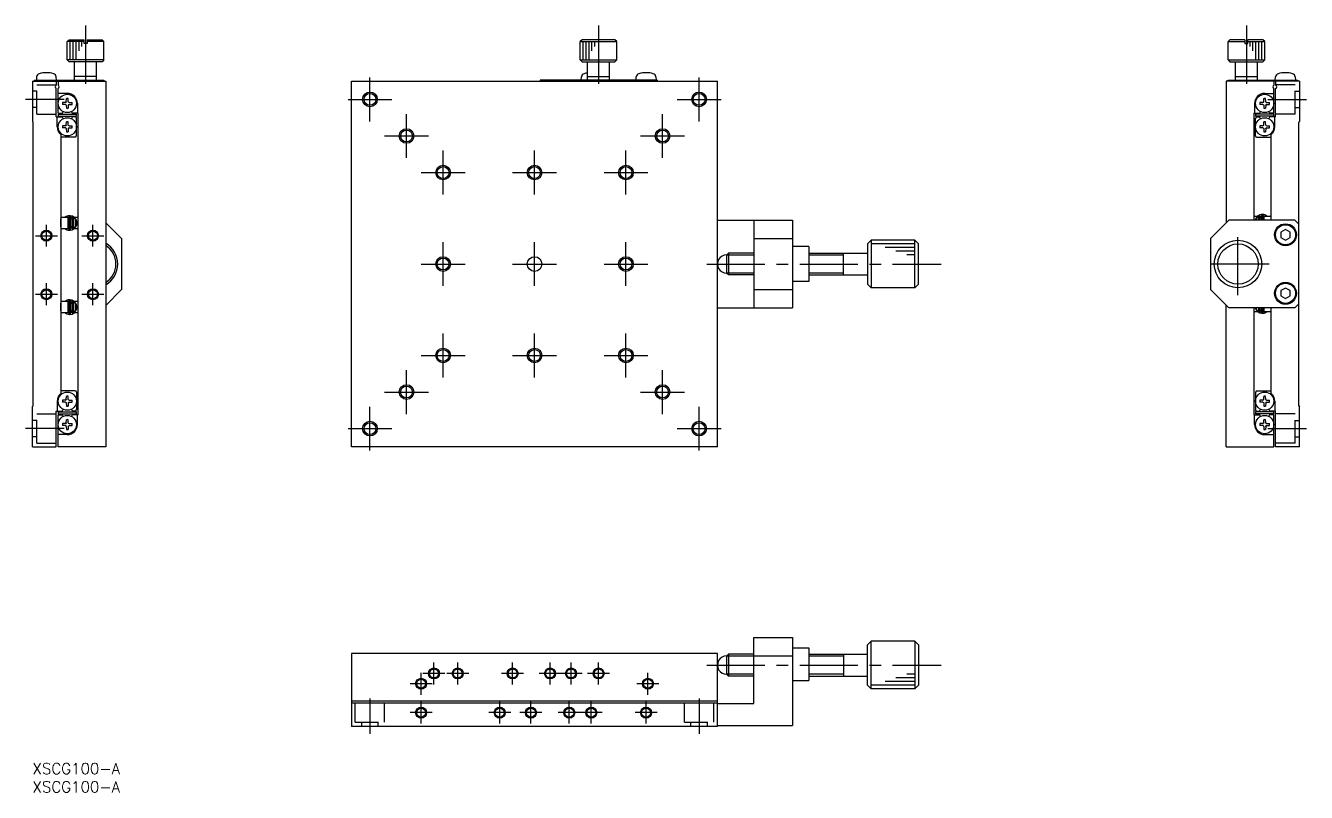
# Model space of a CAD drawing. Extents: x -2 to 348, y -8 to 406.
# Drawn here: x -1.9 to 348.3, y -8 to 201.6 of the extents above; entities that cross this region are included whole.
import ezdxf

# ---------------------------------------------------------------- set-up
doc = ezdxf.new("R2010")
doc.units = 0
doc.header["$LTSCALE"] = 0.5
doc.linetypes.add('CENTER', pattern=[50.8, 31.75, -6.35, 6.35, -6.35])
doc.linetypes.add('DASHED', pattern=[19.05, 12.7, -6.35])
for name, color, linetype in [('MSM_CENTER', 1, 'CENTER'), ('MSM_CONTINUOUS', 7, 'CONTINUOUS'), ('MSM_DASHED', 4, 'DASHED'), ('MSM_NARROW', 5, 'CONTINUOUS'), ('MSM_PART_NUMBER', 7, 'CONTINUOUS')]:
    doc.layers.add(name, color=color, linetype=linetype)
doc.styles.get("Standard").update_dxf_attribs({"font": 'txt.shx', "height": 3, "bigfont": 'bigfont.shx'})

# ---------------------------------------------------------------- blocks, each defined once
blk = doc.blocks.new('*U2')
at = {"layer": 'MSM_PART_NUMBER'}
blk.add_text('XSCG100-A', height=3, dxfattribs=at).set_placement((0, -3))
blk = doc.blocks.new('*U3')
at = {"layer": 'MSM_PART_NUMBER'}
blk.add_text('XSCG100-A', height=3, dxfattribs=at).set_placement((0, -8))

msp = doc.modelspace()

# ---------------------------------------------------------------- linework, layer by layer
at = {"layer": 'MSM_CENTER'}
for p, q in [((14.5, 201.6), (14.5, 184.34)), ((154.75, 201.6), (154.75, 184.34)), ((331.89, 201.6), (331.89, 184.18)), ((92.25, 175.43), (92.25, 187.43)), ((182.25, 175.43), (182.25, 187.43)), ((8.61, 181.44), (-1.9, 181.44)), ((86.25, 181.43), (98.25, 181.43)), ((176.25, 181.43), (188.25, 181.43)), ((337.78, 181.44), (348.29, 181.44)), ((102.25, 165.43), (102.25, 177.43)), ((172.25, 165.43), (172.25, 177.43)), ((96.25, 171.43), (108.25, 171.43)), ((166.25, 171.43), (178.25, 171.43)), ((112.25, 155.43), (112.25, 167.43)), ((137.25, 155.43), (137.25, 167.43)), ((162.25, 155.43), (162.25, 167.43)), ((106.25, 161.43), (118.25, 161.43)), ((131.25, 161.43), (143.25, 161.43)), ((156.25, 161.43), (168.25, 161.43)), ((3.8, 141.18), (3.8, 147.18)), ((16.5, 141.18), (16.5, 147.18)), ((0.8, 144.18), (6.8, 144.18)), ((13.5, 144.18), (19.5, 144.18)), ((329.59, 127.93), (329.59, 144.93)), ((112.25, 130.43), (112.25, 142.43)), ((137.25, 130.43), (137.25, 142.43)), ((162.25, 130.43), (162.25, 142.43)), ((106.25, 136.43), (118.25, 136.43)), ((131.25, 136.43), (143.25, 136.43)), ((156.25, 136.43), (168.25, 136.43)), ((184.36, 136.43), (248.47, 136.43)), ((338.09, 136.43), (321.09, 136.43)), ((3.8, 125.18), (3.8, 131.18)), ((16.5, 125.18), (16.5, 131.18)), ((0.8, 128.18), (6.8, 128.18)), ((13.5, 128.18), (19.5, 128.18)), ((112.25, 105.43), (112.25, 117.43)), ((137.25, 105.43), (137.25, 117.43)), ((162.25, 105.43), (162.25, 117.43)), ((106.25, 111.43), (118.25, 111.43)), ((131.25, 111.43), (143.25, 111.43)), ((156.25, 111.43), (168.25, 111.43)), ((102.25, 95.43), (102.25, 107.43)), ((172.25, 95.43), (172.25, 107.43)), ((96.25, 101.43), (108.25, 101.43)), ((166.25, 101.43), (178.25, 101.43)), ((92.25, 85.43), (92.25, 97.43)), ((182.25, 85.43), (182.25, 97.43)), ((8.61, 91.43), (-1.9, 91.43)), ((86.25, 91.43), (98.25, 91.43)), ((176.25, 91.43), (188.25, 91.43)), ((337.78, 91.43), (348.29, 91.43)), ((106.25, 18.7), (106.25, 24.7)), ((109.75, 21.5), (109.75, 27.5)), ((116.25, 21.5), (116.25, 27.5)), ((131.25, 21.5), (131.25, 27.5)), ((141.5, 21.5), (141.5, 27.5)), ((147.25, 21.5), (147.25, 27.5)), ((154.75, 21.5), (154.75, 27.5)), ((168.25, 18.7), (168.25, 24.7)), ((184.36, 26.8), (248.47, 26.8)), ((109.25, 21.7), (103.25, 21.7)), ((112.75, 24.5), (106.75, 24.5)), ((119.25, 24.5), (113.25, 24.5)), ((134.25, 24.5), (128.25, 24.5)), ((144.5, 24.5), (138.5, 24.5)), ((150.25, 24.5), (144.25, 24.5)), ((157.75, 24.5), (151.75, 24.5)), ((171.25, 21.7), (165.25, 21.7)), ((92.25, 17.7), (92.25, 8)), ((182.25, 17.7), (182.25, 8)), ((106.25, 10.8), (106.25, 16.8)), ((127.75, 10.8), (127.75, 16.8)), ((136.25, 10.8), (136.25, 16.8)), ((146.75, 10.8), (146.75, 16.8)), ((152.75, 10.8), (152.75, 16.8)), ((167.75, 10.8), (167.75, 16.8)), ((109.25, 13.8), (103.25, 13.8)), ((130.75, 13.8), (124.75, 13.8)), ((139.25, 13.8), (133.25, 13.8)), ((149.75, 13.8), (143.75, 13.8)), ((155.75, 13.8), (149.75, 13.8)), ((170.75, 13.8), (164.75, 13.8))]:
    msp.add_line(p, q, dxfattribs=at)
at = {"layer": 'MSM_CONTINUOUS'}
for p, q in [((9.5, 197.23), (10, 197.73)), ((14.1, 197.23), (9.5, 197.23)), ((9.5, 192.23), (9.5, 197.23)), ((10, 197.73), (14.1, 197.73)), ((14.1, 196.73), (14.1, 197.73)), ((14.9, 196.73), (14.1, 196.73)), ((14.9, 197.73), (14.9, 196.73)), ((14.9, 197.73), (19, 197.73)), ((19.5, 197.23), (14.9, 197.23)), ((19, 197.73), (19.5, 197.23)), ((19.5, 192.23), (19.5, 197.23)), ((150.25, 197.73), (149.75, 197.23)), ((149.75, 197.23), (159.75, 197.23)), ((149.75, 192.23), (149.75, 197.23)), ((159.25, 197.73), (150.25, 197.73)), ((159.75, 197.23), (159.25, 197.73)), ((159.75, 192.23), (159.75, 197.23)), ((327.39, 197.73), (326.89, 197.23)), ((326.89, 197.23), (331.49, 197.23)), ((326.89, 192.23), (326.89, 197.23)), ((331.49, 197.73), (327.39, 197.73)), ((331.49, 197.73), (331.49, 196.73)), ((331.49, 196.73), (332.29, 196.73)), ((332.29, 196.73), (332.29, 197.73)), ((336.39, 197.73), (332.29, 197.73)), ((332.29, 197.23), (336.89, 197.23)), ((336.89, 197.23), (336.39, 197.73)), ((336.89, 192.23), (336.89, 197.23)), ((19.5, 192.23), (9.5, 192.23)), ((10, 191.73), (9.5, 192.23)), ((19, 191.73), (10, 191.73)), ((11.5, 186.73), (11.5, 191.73)), ((17.5, 186.73), (17.5, 191.73)), ((19.5, 192.23), (19, 191.73)), ((149.75, 192.23), (159.75, 192.23)), ((149.75, 192.23), (150.25, 191.73)), ((150.25, 191.73), (159.25, 191.73)), ((151.75, 186.73), (151.75, 191.73)), ((157.75, 186.73), (157.75, 191.73)), ((159.25, 191.73), (159.75, 192.23)), ((326.89, 192.23), (336.89, 192.23)), ((326.89, 192.23), (327.39, 191.73)), ((327.39, 191.73), (336.39, 191.73)), ((328.89, 186.73), (328.89, 191.73)), ((334.89, 186.73), (334.89, 191.73)), ((336.39, 191.73), (336.89, 192.23)), ((0, 186.43), (20, 186.43)), ((0, 186.43), (0, 175.43)), ((0.5, 186.43), (0.5, 186.73)), ((0.5, 186.73), (19.5, 186.73)), ((1.12, 187.58), (1.05, 186.73)), ((6.55, 186.73), (6.48, 187.58)), ((6.5, 186.43), (6.5, 185.28)), ((7, 186.43), (7, 185.28)), ((17.5, 187.73), (11.5, 187.73)), ((19.5, 186.73), (19.5, 186.43)), ((20, 186.43), (20, 86.43)), ((87.25, 86.43), (87.25, 186.43)), ((87.25, 186.43), (187.25, 186.43)), ((170.75, 186.73), (138.75, 186.73)), ((138.75, 186.73), (138.75, 186.43)), ((150, 186.73), (150.07, 187.58)), ((151.75, 187.73), (157.75, 187.73)), ((165, 186.73), (165.07, 187.58)), ((170.42, 187.58), (170.5, 186.73)), ((170.75, 186.73), (170.75, 186.43)), ((187.25, 86.43), (187.25, 186.43)), ((346.39, 186.43), (326.39, 186.43)), ((326.39, 186.43), (326.39, 147.73)), ((326.89, 186.43), (326.89, 186.73)), ((326.89, 186.73), (345.89, 186.73)), ((328.89, 187.73), (334.89, 187.73)), ((339.39, 186.43), (339.39, 185.28)), ((339.8, 186.73), (339.87, 187.58)), ((339.89, 186.43), (339.89, 185.28)), ((345.22, 187.58), (345.3, 186.73)), ((345.89, 186.73), (345.89, 186.43)), ((346.39, 186.43), (346.39, 175.43)), ((6.5, 176.63), (6.5, 184.37)), ((7, 177.63), (7, 184.37)), ((9.5, 183.08), (7, 183.08)), ((336.89, 183.08), (339.39, 183.08)), ((339.39, 177.63), (339.39, 184.37)), ((339.89, 176.63), (339.89, 184.37)), ((9, 180.61), (8.18, 180.59)), ((9, 180.06), (8.18, 180.07)), ((9, 180.61), (9.17, 180.68)), ((9, 180.06), (9.17, 179.98)), ((9.23, 180.81), (9.17, 180.68)), ((9.23, 179.85), (9.17, 179.98)), ((9.23, 180.81), (9.24, 181.66)), ((9.23, 179.85), (9.24, 179.01)), ((9.77, 180.81), (9.76, 181.66)), ((9.77, 179.85), (9.76, 179.01)), ((9.77, 180.81), (9.83, 180.68)), ((9.77, 179.85), (9.83, 179.98)), ((10, 180.61), (9.83, 180.68)), ((10, 180.06), (9.83, 179.98)), ((10, 180.61), (10.82, 180.59)), ((10, 180.06), (10.82, 180.07)), ((12.25, 180.33), (12.25, 177.63)), ((334.14, 180.33), (334.14, 177.63)), ((336.39, 180.61), (335.57, 180.59)), ((336.39, 180.06), (335.57, 180.07)), ((336.39, 180.61), (336.56, 180.68)), ((336.39, 180.06), (336.56, 179.98)), ((336.62, 180.81), (336.56, 180.68)), ((336.62, 179.85), (336.56, 179.98)), ((336.62, 180.81), (336.63, 181.66)), ((336.62, 179.85), (336.63, 179.01)), ((337.17, 180.81), (337.15, 181.66)), ((337.17, 179.85), (337.15, 179.01)), ((337.17, 180.81), (337.23, 180.68)), ((337.17, 179.85), (337.23, 179.98)), ((337.39, 180.61), (337.23, 180.68)), ((337.39, 180.06), (337.23, 179.98)), ((337.39, 180.61), (338.22, 180.59)), ((337.39, 180.06), (338.22, 180.07)), ((0.2, 175.23), (0, 175.43)), ((0.2, 97.64), (0.2, 175.23)), ((6.5, 176.63), (8.09, 176.63)), ((6.75, 173.93), (6.75, 176.63)), ((7, 177.63), (8.09, 177.63)), ((7, 177.43), (7, 176.83)), ((7, 177.43), (12, 177.43)), ((7, 176.83), (12, 176.83)), ((9.23, 174.41), (9.24, 175.26)), ((9.77, 174.41), (9.76, 175.26)), ((12.5, 177.63), (10.91, 177.63)), ((11.7, 176.63), (10.91, 176.63)), ((11.7, 176.63), (12, 176.33)), ((12, 176.83), (12, 177.43)), ((12, 171.43), (12, 176.33)), ((12.5, 95.24), (12.5, 177.63)), ((333.89, 177.63), (333.89, 148.43)), ((333.89, 177.63), (335.48, 177.63)), ((334.39, 177.43), (334.39, 176.83)), ((339.39, 177.43), (334.39, 177.43)), ((339.39, 176.83), (334.39, 176.83)), ((334.69, 176.63), (334.39, 176.33)), ((334.39, 171.43), (334.39, 176.33)), ((334.69, 176.63), (335.48, 176.63)), ((336.62, 174.41), (336.63, 175.26)), ((337.17, 174.41), (337.15, 175.26)), ((339.39, 177.63), (338.31, 177.63)), ((339.89, 176.63), (338.31, 176.63)), ((339.39, 176.83), (339.39, 177.43)), ((339.64, 173.93), (339.64, 176.63)), ((346.19, 175.23), (346.39, 175.43)), ((346.19, 97.63), (346.19, 175.23)), ((7.7, 171.85), (7.7, 101.02)), ((9, 174.21), (8.18, 174.19)), ((9, 173.66), (8.18, 173.67)), ((9, 174.21), (9.17, 174.28)), ((9, 173.66), (9.17, 173.58)), ((9.23, 174.41), (9.17, 174.28)), ((9.23, 173.45), (9.17, 173.58)), ((9.23, 173.45), (9.24, 172.61)), ((9.77, 173.45), (9.76, 172.61)), ((9.77, 174.41), (9.83, 174.28)), ((9.77, 173.45), (9.83, 173.58)), ((10, 174.21), (9.83, 174.28)), ((10, 173.66), (9.83, 173.58)), ((10, 174.21), (10.82, 174.19)), ((10, 173.66), (10.82, 173.67)), ((336.39, 174.21), (335.57, 174.19)), ((336.39, 173.66), (335.57, 173.67)), ((336.39, 174.21), (336.56, 174.28)), ((336.39, 173.66), (336.56, 173.58)), ((336.62, 174.41), (336.56, 174.28)), ((336.62, 173.45), (336.56, 173.58)), ((336.62, 173.45), (336.63, 172.61)), ((337.17, 173.45), (337.15, 172.61)), ((337.17, 174.41), (337.23, 174.28)), ((337.17, 173.45), (337.23, 173.58)), ((337.39, 173.66), (337.23, 173.58)), ((337.39, 174.21), (338.22, 174.19)), ((337.39, 173.66), (338.22, 173.67)), ((338.69, 148.43), (338.69, 171.85)), ((11.7, 171.13), (7.7, 171.13)), ((11.7, 171.13), (12, 171.43)), ((334.69, 171.13), (334.39, 171.43)), ((334.69, 171.13), (338.69, 171.13)), ((9.7, 149.18), (7.7, 149.18)), ((7.7, 146.61), (7.7, 148.76)), ((9.7, 146.18), (9.7, 149.18)), ((9.7, 149.13), (9.91, 149.18)), ((9.91, 148.68), (9.7, 148.68)), ((9.91, 149.42), (9.91, 145.87)), ((10.87, 149.5), (10.15, 149.64)), ((10.36, 149.49), (10.35, 149.48)), ((10.39, 149.5), (10.36, 149.49)), ((10.36, 145.87), (10.36, 149.42)), ((10.36, 148.86), (10.37, 148.87)), ((10.36, 148.84), (10.36, 148.86)), ((10.36, 148.83), (10.36, 148.84)), ((10.36, 148.82), (10.36, 148.83)), ((10.7, 148.68), (10.36, 148.68)), ((10.37, 148.9), (10.38, 148.91)), ((10.37, 148.88), (10.37, 148.9)), ((10.37, 148.87), (10.37, 148.88)), ((10.38, 148.92), (10.39, 148.93)), ((10.38, 148.91), (10.38, 148.92)), ((10.42, 149.51), (10.39, 149.5)), ((10.39, 148.95), (10.4, 148.96)), ((10.39, 148.93), (10.39, 148.95)), ((10.4, 148.96), (10.41, 148.97)), ((10.41, 148.98), (10.42, 148.99)), ((10.41, 148.97), (10.41, 148.98)), ((10.46, 149.52), (10.42, 149.51)), ((10.42, 148.99), (10.43, 149)), ((10.43, 149), (10.44, 149.01)), ((10.44, 149.01), (10.45, 149.02)), ((10.45, 149.02), (10.46, 149.03)), ((10.49, 149.53), (10.46, 149.52)), ((10.46, 149.03), (10.47, 149.04)), ((10.47, 149.04), (10.48, 149.05)), ((10.48, 149.05), (10.49, 149.05)), ((10.53, 149.53), (10.49, 149.53)), ((10.49, 149.05), (10.51, 149.06)), ((10.5, 149.06), (10.5, 148.68)), ((10.51, 149.06), (10.52, 149.07)), ((10.52, 149.07), (10.53, 149.07)), ((10.56, 149.54), (10.53, 149.53)), ((10.53, 149.07), (10.54, 149.08)), ((10.54, 149.08), (10.56, 149.08)), ((10.6, 149.54), (10.56, 149.54)), ((10.56, 149.08), (10.57, 149.08)), ((10.57, 149.08), (10.58, 149.09)), ((10.58, 149.09), (10.6, 149.09)), ((10.64, 149.54), (10.6, 149.54)), ((10.6, 149.09), (10.61, 149.09)), ((10.61, 149.09), (10.62, 149.09)), ((10.62, 149.09), (10.64, 149.09)), ((10.67, 149.54), (10.64, 149.54)), ((10.64, 149.09), (10.65, 149.09)), ((10.65, 149.09), (10.66, 149.09)), ((10.66, 149.09), (10.68, 149.09)), ((10.71, 149.54), (10.67, 149.54)), ((10.68, 149.09), (10.69, 149.09)), ((10.69, 149.09), (10.7, 149.08)), ((10.7, 149.18), (10.7, 146.18)), ((11.2, 149.18), (10.7, 149.18)), ((10.74, 149.53), (10.71, 149.54)), ((10.78, 149.53), (10.74, 149.53)), ((10.81, 149.52), (10.78, 149.53)), ((10.85, 149.51), (10.81, 149.52)), ((10.81, 149.2), (10.82, 149.21)), ((10.81, 149.18), (10.81, 149.2)), ((10.84, 149.24), (10.82, 149.18)), ((10.82, 149.21), (10.83, 149.23)), ((10.83, 149.24), (10.84, 149.26)), ((10.83, 149.23), (10.83, 149.24)), ((10.92, 149.48), (10.84, 149.24)), ((10.84, 149.26), (10.85, 149.28)), ((10.88, 149.5), (10.85, 149.51)), ((10.85, 149.29), (10.86, 149.31)), ((10.85, 149.28), (10.85, 149.29)), ((10.86, 149.31), (10.87, 149.32)), ((10.92, 149.48), (10.87, 149.5)), ((10.87, 149.34), (10.88, 149.35)), ((10.87, 149.32), (10.87, 149.34)), ((10.91, 149.49), (10.88, 149.5)), ((10.88, 149.37), (10.89, 149.38)), ((10.88, 149.35), (10.88, 149.37)), ((10.89, 149.39), (10.9, 149.41)), ((10.89, 149.38), (10.89, 149.39)), ((10.9, 149.43), (10.91, 149.44)), ((10.9, 149.42), (10.9, 149.43)), ((10.9, 149.41), (10.9, 149.42)), ((10.91, 149.48), (10.91, 149.49)), ((10.91, 149.48), (10.91, 149.48)), ((10.91, 149.48), (10.91, 149.48)), ((10.91, 149.47), (10.91, 149.48)), ((10.91, 149.48), (10.91, 149.48)), ((10.91, 149.46), (10.91, 149.47)), ((10.91, 149.47), (10.91, 149.47)), ((10.91, 149.45), (10.91, 149.46)), ((10.91, 149.44), (10.91, 149.45)), ((10.99, 149.45), (10.92, 149.48)), ((11.2, 146.18), (11.2, 149.18)), ((11.2, 149.13), (11.7, 148.6)), ((12.5, 149.18), (11.41, 149.18)), ((11.7, 146.77), (11.7, 148.6)), ((24.3, 143.43), (20, 147.73)), ((187.25, 148.43), (207.75, 148.43)), ((197.25, 148.43), (197.25, 124.43)), ((207.75, 148.43), (207.75, 124.43)), ((322.09, 143.43), (327.09, 148.43)), ((345.09, 148.43), (327.09, 148.43)), ((334.89, 149.43), (333.89, 149.43)), ((334.33, 148.51), (334.31, 148.44)), ((334.31, 148.44), (334.31, 148.43)), ((334.36, 148.59), (334.33, 148.51)), ((334.38, 148.65), (334.36, 148.59)), ((334.41, 148.74), (334.38, 148.65)), ((334.44, 148.81), (334.41, 148.74)), ((334.48, 148.88), (334.44, 148.81)), ((334.51, 148.95), (334.48, 148.88)), ((334.55, 149.01), (334.51, 148.95)), ((334.6, 149.08), (334.55, 149.01)), ((334.64, 149.15), (334.6, 149.08)), ((334.69, 149.21), (334.64, 149.15)), ((334.69, 148.85), (335.19, 149.38)), ((334.73, 149.26), (334.69, 149.21)), ((334.69, 148.85), (334.69, 148.43)), ((334.78, 149.32), (334.73, 149.26)), ((334.84, 149.38), (334.78, 149.32)), ((334.91, 149.44), (334.84, 149.38)), ((334.97, 149.5), (334.91, 149.44)), ((335.04, 149.56), (334.97, 149.5)), ((335.11, 149.61), (335.04, 149.56)), ((335.19, 149.66), (335.11, 149.61)), ((335.26, 149.71), (335.19, 149.66)), ((335.19, 149.43), (335.19, 148.43)), ((335.69, 149.43), (335.19, 149.43)), ((335.34, 149.75), (335.26, 149.71)), ((335.42, 149.79), (335.34, 149.75)), ((335.49, 149.82), (335.42, 149.79)), ((335.47, 149.81), (335.47, 149.81)), ((335.53, 149.83), (335.48, 149.81)), ((335.57, 149.85), (335.49, 149.82)), ((335.65, 149.88), (335.57, 149.85)), ((335.73, 149.9), (335.65, 149.88)), ((335.69, 148.43), (335.69, 149.43)), ((336.03, 148.93), (335.69, 148.93)), ((335.7, 149.41), (335.91, 149.38)), ((335.81, 149.92), (335.73, 149.9)), ((335.9, 149.94), (335.81, 149.92)), ((335.89, 148.93), (335.89, 149.39)), ((335.98, 149.95), (335.9, 149.94)), ((335.91, 149.38), (336.03, 149.21)), ((336.07, 149.96), (335.98, 149.95)), ((336.03, 149.75), (336.03, 148.43)), ((336.03, 149.21), (336.03, 149.15)), ((336.17, 149.97), (336.07, 149.96)), ((336.23, 149.97), (336.17, 149.97)), ((336.36, 149.97), (336.28, 149.97)), ((336.46, 149.96), (336.36, 149.97)), ((336.55, 149.95), (336.46, 149.96)), ((336.48, 148.43), (336.48, 149.75)), ((336.48, 149.51), (336.78, 149.43)), ((336.69, 148.93), (336.48, 148.93)), ((336.65, 149.93), (336.55, 149.95)), ((336.74, 149.91), (336.65, 149.93)), ((336.69, 149.43), (336.69, 148.43)), ((338.69, 149.43), (336.69, 149.43)), ((336.84, 149.89), (336.74, 149.91)), ((336.93, 149.86), (336.84, 149.89)), ((337.02, 149.82), (336.93, 149.86)), ((337.11, 149.78), (337.02, 149.82)), ((337.19, 149.74), (337.11, 149.78)), ((337.28, 149.69), (337.19, 149.74)), ((337.36, 149.64), (337.28, 149.69)), ((337.44, 149.58), (337.36, 149.64)), ((337.52, 149.53), (337.44, 149.58)), ((337.59, 149.46), (337.52, 149.53)), ((337.63, 149.43), (337.59, 149.46)), ((346.09, 147.43), (345.09, 148.43)), ((346.09, 147.43), (346.09, 125.43)), ((7.7, 146.18), (9.7, 146.18)), ((9.91, 146.11), (9.61, 146.18)), ((9.7, 146.68), (9.91, 146.68)), ((10.36, 146.68), (10.7, 146.68)), ((10.36, 146.46), (10.36, 146.47)), ((10.36, 146.45), (10.36, 146.46)), ((10.36, 146.44), (10.36, 146.45)), ((10.36, 146.42), (10.36, 146.44)), ((10.37, 146.41), (10.36, 146.42)), ((10.37, 146.4), (10.37, 146.41)), ((10.37, 146.38), (10.37, 146.4)), ((10.38, 146.37), (10.37, 146.38)), ((10.38, 146.36), (10.38, 146.37)), ((10.39, 146.34), (10.38, 146.36)), ((10.4, 146.33), (10.39, 146.34)), ((10.4, 146.32), (10.4, 146.33)), ((10.41, 146.31), (10.4, 146.32)), ((10.42, 146.3), (10.41, 146.31)), ((10.43, 146.29), (10.42, 146.3)), ((10.44, 146.28), (10.43, 146.29)), ((10.45, 146.27), (10.44, 146.28)), ((10.46, 146.26), (10.45, 146.27)), ((10.47, 146.25), (10.46, 146.26)), ((10.48, 146.24), (10.47, 146.25)), ((10.49, 146.24), (10.48, 146.24)), ((10.5, 146.23), (10.49, 146.24)), ((10.5, 146.68), (10.5, 146.23)), ((10.51, 146.22), (10.5, 146.23)), ((10.52, 146.22), (10.51, 146.22)), ((10.54, 146.21), (10.52, 146.22)), ((10.55, 146.21), (10.54, 146.21)), ((10.56, 146.2), (10.55, 146.21)), ((10.58, 146.2), (10.56, 146.2)), ((10.59, 146.2), (10.58, 146.2)), ((10.6, 146.2), (10.59, 146.2)), ((10.62, 146.19), (10.6, 146.2)), ((10.63, 146.19), (10.62, 146.19)), ((10.64, 146.19), (10.63, 146.19)), ((10.66, 146.2), (10.64, 146.19)), ((10.67, 146.2), (10.66, 146.2)), ((10.69, 146.2), (10.67, 146.2)), ((10.7, 146.2), (10.69, 146.2)), ((10.7, 146.18), (11.2, 146.18)), ((10.86, 145.78), (10.91, 145.8)), ((11.7, 146.77), (11.2, 146.24)), ((11.5, 146.18), (11.5, 146.18)), ((11.5, 146.18), (12.5, 146.18)), ((342.59, 145.87), (341.34, 145.15)), ((341.34, 145.15), (341.34, 143.71)), ((341.34, 143.71), (342.59, 142.99)), ((343.84, 145.15), (342.59, 145.87)), ((342.59, 142.99), (343.84, 143.71)), ((343.84, 143.71), (343.84, 145.15)), ((24.3, 143.43), (24.3, 129.43)), ((197.25, 143.43), (207.75, 143.43)), ((212.25, 141.18), (207.75, 141.18)), ((212.25, 141.18), (212.25, 131.68)), ((228.25, 141.93), (229.25, 142.93)), ((228.25, 141.93), (228.25, 130.93)), ((229.25, 142.93), (229.25, 129.93)), ((241.25, 142.93), (229.25, 142.93)), ((242.25, 141.93), (241.25, 142.93)), ((241.25, 129.93), (241.25, 142.93)), ((242.25, 130.93), (242.25, 141.93)), ((322.09, 143.43), (322.09, 129.43)), ((189.75, 138.89), (190.29, 139.43)), ((189.75, 138.89), (189.75, 133.97)), ((190.29, 139.43), (190.29, 133.43)), ((197.25, 139.43), (190.29, 139.43)), ((212.25, 139.43), (228.25, 139.43)), ((221.75, 133.43), (221.75, 139.43)), ((190.29, 133.43), (189.75, 133.97)), ((197.25, 133.43), (190.29, 133.43)), ((212.25, 133.43), (228.25, 133.43)), ((212.25, 131.68), (207.75, 131.68)), ((228.25, 130.93), (229.25, 129.93)), ((241.25, 129.93), (229.25, 129.93)), ((242.25, 130.93), (241.25, 129.93)), ((342.59, 129.87), (341.34, 129.15)), ((343.84, 129.15), (342.59, 129.87)), ((9.7, 126.18), (7.7, 126.18)), ((9.7, 123.18), (9.7, 126.18)), ((9.7, 126.13), (9.91, 126.18)), ((9.91, 126.42), (9.91, 122.87)), ((10.87, 126.5), (10.15, 126.64)), ((10.36, 126.49), (10.35, 126.48)), ((10.39, 126.5), (10.36, 126.49)), ((10.36, 122.87), (10.36, 126.42)), ((10.42, 126.51), (10.39, 126.5)), ((10.46, 126.52), (10.42, 126.51)), ((10.49, 126.53), (10.46, 126.52)), ((10.53, 126.53), (10.49, 126.53)), ((10.52, 126.07), (10.53, 126.07)), ((10.56, 126.54), (10.53, 126.53)), ((10.53, 126.07), (10.54, 126.08)), ((10.54, 126.08), (10.56, 126.08)), ((10.6, 126.54), (10.56, 126.54)), ((10.56, 126.08), (10.57, 126.08)), ((10.57, 126.08), (10.58, 126.09)), ((10.58, 126.09), (10.6, 126.09)), ((10.64, 126.54), (10.6, 126.54)), ((10.6, 126.09), (10.61, 126.09)), ((10.61, 126.09), (10.62, 126.09)), ((10.62, 126.09), (10.64, 126.09)), ((10.67, 126.54), (10.64, 126.54)), ((10.64, 126.09), (10.65, 126.09)), ((10.65, 126.09), (10.66, 126.09)), ((10.66, 126.09), (10.68, 126.09)), ((10.71, 126.54), (10.67, 126.54)), ((10.68, 126.09), (10.69, 126.09)), ((10.69, 126.09), (10.7, 126.08)), ((10.7, 126.18), (10.7, 123.18)), ((11.2, 126.18), (10.7, 126.18)), ((10.74, 126.53), (10.71, 126.54)), ((10.78, 126.53), (10.74, 126.53)), ((10.81, 126.52), (10.78, 126.53)), ((10.85, 126.51), (10.81, 126.52)), ((10.81, 126.2), (10.82, 126.21)), ((10.81, 126.18), (10.81, 126.2)), ((10.84, 126.24), (10.82, 126.18)), ((10.82, 126.21), (10.83, 126.23)), ((10.83, 126.24), (10.84, 126.26)), ((10.83, 126.23), (10.83, 126.24)), ((10.92, 126.48), (10.84, 126.24)), ((10.84, 126.26), (10.85, 126.28)), ((10.88, 126.5), (10.85, 126.51)), ((10.85, 126.29), (10.86, 126.31)), ((10.85, 126.28), (10.85, 126.29)), ((10.86, 126.31), (10.87, 126.32)), ((10.91, 126.48), (10.87, 126.5)), ((10.87, 126.34), (10.88, 126.35)), ((10.87, 126.32), (10.87, 126.34)), ((10.91, 126.49), (10.88, 126.5)), ((10.88, 126.37), (10.89, 126.38)), ((10.88, 126.35), (10.88, 126.37)), ((10.89, 126.39), (10.9, 126.41)), ((10.89, 126.38), (10.89, 126.39)), ((10.9, 126.43), (10.91, 126.44)), ((10.9, 126.42), (10.9, 126.43)), ((10.9, 126.41), (10.9, 126.42)), ((10.91, 126.48), (10.91, 126.49)), ((10.91, 126.48), (10.91, 126.48)), ((10.91, 126.48), (10.91, 126.48)), ((10.99, 126.45), (10.91, 126.48)), ((10.91, 126.47), (10.91, 126.48)), ((10.91, 126.48), (10.91, 126.48)), ((10.91, 126.46), (10.91, 126.47)), ((10.91, 126.47), (10.91, 126.47)), ((10.91, 126.45), (10.91, 126.46)), ((10.91, 126.44), (10.91, 126.45)), ((11.2, 123.18), (11.2, 126.18)), ((11.2, 126.13), (11.7, 125.6)), ((12.5, 126.18), (11.41, 126.18)), ((24.3, 129.43), (20, 125.13)), ((197.25, 129.43), (207.75, 129.43)), ((322.09, 129.43), (327.09, 124.43)), ((341.34, 129.15), (341.34, 127.71)), ((341.34, 127.71), (342.59, 126.99)), ((342.59, 126.99), (343.84, 127.71)), ((343.84, 127.71), (343.84, 129.15)), ((7.7, 123.61), (7.7, 125.76)), ((7.7, 123.18), (9.7, 123.18)), ((9.91, 123.11), (9.61, 123.18)), ((9.91, 125.68), (9.7, 125.68)), ((9.7, 123.68), (9.91, 123.68)), ((10.36, 125.86), (10.37, 125.87)), ((10.36, 125.84), (10.36, 125.86)), ((10.36, 125.83), (10.36, 125.84)), ((10.36, 125.82), (10.36, 125.83)), ((10.7, 125.68), (10.36, 125.68)), ((10.36, 123.68), (10.7, 123.68)), ((10.36, 123.46), (10.36, 123.47)), ((10.36, 123.45), (10.36, 123.46)), ((10.36, 123.44), (10.36, 123.45)), ((10.36, 123.42), (10.36, 123.44)), ((10.37, 123.41), (10.36, 123.42)), ((10.37, 125.9), (10.38, 125.91)), ((10.37, 125.88), (10.37, 125.9)), ((10.37, 125.87), (10.37, 125.88)), ((10.37, 123.4), (10.37, 123.41)), ((10.37, 123.38), (10.37, 123.4)), ((10.38, 123.37), (10.37, 123.38)), ((10.38, 125.92), (10.39, 125.93)), ((10.38, 125.91), (10.38, 125.92)), ((10.38, 123.36), (10.38, 123.37)), ((10.39, 123.34), (10.38, 123.36)), ((10.39, 125.95), (10.4, 125.96)), ((10.39, 125.93), (10.39, 125.95)), ((10.4, 123.33), (10.39, 123.34)), ((10.4, 125.96), (10.41, 125.97)), ((10.4, 123.32), (10.4, 123.33)), ((10.41, 123.31), (10.4, 123.32)), ((10.41, 125.98), (10.42, 125.99)), ((10.41, 125.97), (10.41, 125.98)), ((10.42, 123.3), (10.41, 123.31)), ((10.42, 125.99), (10.43, 126)), ((10.43, 123.29), (10.42, 123.3)), ((10.43, 126), (10.44, 126.01)), ((10.44, 123.28), (10.43, 123.29)), ((10.44, 126.01), (10.45, 126.02)), ((10.45, 123.27), (10.44, 123.28)), ((10.45, 126.02), (10.46, 126.03)), ((10.46, 123.26), (10.45, 123.27)), ((10.46, 126.03), (10.47, 126.04)), ((10.47, 123.25), (10.46, 123.26)), ((10.47, 126.04), (10.48, 126.05)), ((10.48, 123.24), (10.47, 123.25)), ((10.48, 126.05), (10.49, 126.05)), ((10.49, 123.24), (10.48, 123.24)), ((10.49, 126.05), (10.51, 126.06)), ((10.5, 123.23), (10.49, 123.24)), ((10.5, 126.06), (10.5, 125.68)), ((10.5, 123.68), (10.5, 123.23)), ((10.51, 123.22), (10.5, 123.23)), ((10.51, 126.06), (10.52, 126.07)), ((10.52, 123.22), (10.51, 123.22)), ((10.54, 123.21), (10.52, 123.22)), ((10.55, 123.21), (10.54, 123.21)), ((10.56, 123.2), (10.55, 123.21)), ((10.58, 123.2), (10.56, 123.2)), ((10.59, 123.2), (10.58, 123.2)), ((10.6, 123.2), (10.59, 123.2)), ((10.62, 123.19), (10.6, 123.2)), ((10.63, 123.19), (10.62, 123.19)), ((10.64, 123.19), (10.63, 123.19)), ((10.66, 123.2), (10.64, 123.19)), ((10.67, 123.2), (10.66, 123.2)), ((10.69, 123.2), (10.67, 123.2)), ((10.7, 123.2), (10.69, 123.2)), ((10.7, 123.18), (11.2, 123.18)), ((10.86, 122.78), (10.91, 122.8)), ((11.7, 123.77), (11.2, 123.24)), ((11.5, 123.18), (11.5, 123.18)), ((11.5, 123.18), (12.5, 123.18)), ((11.7, 123.77), (11.7, 125.6)), ((187.25, 124.43), (207.75, 124.43)), ((326.39, 86.43), (326.39, 125.13)), ((345.09, 124.43), (327.09, 124.43)), ((333.89, 124.43), (333.89, 95.24)), ((333.89, 123.43), (334.99, 123.43)), ((334.33, 124.43), (334.34, 124.41)), ((334.34, 124.41), (334.36, 124.34)), ((334.36, 124.34), (334.39, 124.26)), ((334.39, 124.26), (334.42, 124.19)), ((334.42, 124.19), (334.45, 124.12)), ((334.45, 124.12), (334.49, 124.04)), ((334.49, 124.04), (334.53, 123.97)), ((334.53, 123.97), (334.57, 123.9)), ((334.57, 123.9), (334.62, 123.83)), ((334.62, 123.83), (334.67, 123.76)), ((334.67, 123.76), (334.72, 123.69)), ((334.69, 124.01), (334.69, 124.43)), ((335.19, 123.49), (334.69, 124.01)), ((334.72, 123.69), (334.78, 123.62)), ((334.78, 123.62), (334.85, 123.56)), ((334.85, 123.56), (334.91, 123.49)), ((334.91, 123.49), (334.98, 123.43)), ((334.98, 123.43), (335.06, 123.38)), ((335.06, 123.38), (335.12, 123.33)), ((335.12, 123.33), (335.19, 123.28)), ((335.19, 124.43), (335.19, 123.43)), ((335.19, 123.43), (335.69, 123.43)), ((335.19, 123.28), (335.26, 123.24)), ((335.26, 123.24), (335.33, 123.2)), ((335.33, 123.2), (335.4, 123.16)), ((335.4, 123.17), (335.47, 123.13)), ((335.4, 123.16), (335.48, 123.13)), ((335.47, 123.13), (335.55, 123.38)), ((335.47, 123.13), (335.53, 123.11)), ((335.49, 123.17), (335.48, 123.17)), ((335.48, 123.17), (335.48, 123.16)), ((335.48, 123.16), (335.48, 123.15)), ((335.48, 123.15), (335.48, 123.14)), ((335.48, 123.14), (335.48, 123.14)), ((335.48, 123.14), (335.48, 123.13)), ((335.48, 123.13), (335.48, 123.13)), ((335.48, 123.13), (335.48, 123.13)), ((335.48, 123.13), (335.48, 123.13)), ((335.48, 123.13), (336.04, 123.13)), ((335.5, 123.21), (335.49, 123.2)), ((335.49, 123.2), (335.49, 123.18)), ((335.49, 123.18), (335.49, 123.17)), ((335.51, 123.23), (335.5, 123.22)), ((335.5, 123.22), (335.5, 123.21)), ((335.52, 123.26), (335.51, 123.25)), ((335.51, 123.25), (335.51, 123.23)), ((335.53, 123.29), (335.52, 123.28)), ((335.52, 123.28), (335.52, 123.26)), ((335.54, 123.32), (335.53, 123.31)), ((335.53, 123.31), (335.53, 123.29)), ((335.53, 123.11), (336.24, 122.97)), ((335.55, 123.34), (335.54, 123.32)), ((335.55, 123.38), (335.58, 123.43)), ((335.56, 123.37), (335.55, 123.36)), ((335.55, 123.36), (335.55, 123.34)), ((335.57, 123.39), (335.56, 123.37)), ((335.58, 123.4), (335.57, 123.39)), ((335.59, 123.43), (335.58, 123.42)), ((335.58, 123.42), (335.58, 123.4)), ((335.69, 123.43), (335.69, 124.43)), ((335.69, 123.93), (336.03, 123.93)), ((335.76, 123.52), (335.69, 123.53)), ((335.95, 123.6), (335.76, 123.52)), ((335.89, 123.56), (335.89, 123.93)), ((336.03, 123.8), (335.95, 123.6)), ((336.03, 124.43), (336.03, 123.2)), ((336.29, 122.97), (336.33, 122.97)), ((336.33, 122.97), (336.43, 122.98)), ((336.43, 122.98), (336.53, 122.99)), ((336.48, 123.2), (336.48, 124.43)), ((336.48, 123.93), (336.69, 123.93)), ((336.69, 123.48), (336.48, 123.44)), ((336.53, 122.99), (336.62, 123.01)), ((336.62, 123.01), (336.72, 123.03)), ((336.69, 124.43), (336.69, 123.43)), ((336.69, 123.43), (338.69, 123.43)), ((336.72, 123.03), (336.81, 123.05)), ((336.81, 123.05), (336.9, 123.08)), ((336.9, 123.08), (336.99, 123.11)), ((336.99, 123.11), (337.08, 123.15)), ((337.08, 123.15), (337.17, 123.19)), ((337.17, 123.19), (337.26, 123.24)), ((337.26, 123.24), (337.34, 123.29)), ((337.34, 123.29), (337.42, 123.34)), ((337.42, 123.34), (337.5, 123.4)), ((337.5, 123.4), (337.53, 123.43)), ((338.69, 101.02), (338.69, 124.43)), ((346.09, 125.43), (345.09, 124.43)), ((11.7, 101.74), (7.7, 101.74)), ((11.7, 101.74), (12, 101.44)), ((334.69, 101.74), (334.39, 101.44)), ((334.69, 101.74), (338.69, 101.74)), ((6.75, 98.94), (6.75, 96.24)), ((9, 99.21), (8.18, 99.2)), ((9, 98.66), (8.18, 98.68)), ((9, 99.21), (9.17, 99.28)), ((9, 98.66), (9.17, 98.59)), ((9.23, 99.42), (9.17, 99.28)), ((9.23, 98.46), (9.17, 98.59)), ((9.23, 99.42), (9.24, 100.26)), ((9.23, 98.46), (9.24, 97.61)), ((9.77, 99.42), (9.76, 100.26)), ((9.77, 98.46), (9.76, 97.61)), ((9.77, 99.42), (9.83, 99.28)), ((9.77, 98.46), (9.83, 98.59)), ((10, 99.21), (9.83, 99.28)), ((10, 98.66), (9.83, 98.59)), ((10, 99.21), (10.82, 99.2)), ((10, 98.66), (10.82, 98.68)), ((12, 101.44), (12, 96.54)), ((334.39, 101.44), (334.39, 96.54)), ((336.39, 99.21), (335.57, 99.2)), ((336.39, 98.66), (335.57, 98.68)), ((336.39, 99.21), (336.56, 99.28)), ((336.39, 98.66), (336.56, 98.59)), ((336.62, 99.42), (336.56, 99.28)), ((336.62, 98.46), (336.56, 98.59)), ((336.62, 99.42), (336.63, 100.26)), ((336.62, 98.46), (336.63, 97.61)), ((337.17, 99.42), (337.15, 100.26)), ((337.17, 98.46), (337.15, 97.61)), ((337.17, 99.42), (337.23, 99.28)), ((337.17, 98.46), (337.23, 98.59)), ((337.39, 99.21), (337.23, 99.28)), ((337.39, 98.66), (337.23, 98.59)), ((337.39, 99.21), (338.22, 99.2)), ((337.39, 98.66), (338.22, 98.68)), ((339.64, 98.94), (339.64, 96.24)), ((0.2, 97.64), (0, 97.44)), ((0, 86.43), (0, 97.44)), ((6.5, 96.24), (8.09, 96.24)), ((6.5, 86.43), (6.5, 96.23)), ((7, 96.04), (7, 95.44)), ((7, 96.04), (12, 96.04)), ((7, 95.44), (12, 95.44)), ((7, 95.24), (8.09, 95.24)), ((7, 86.43), (7, 95.23)), ((11.7, 96.24), (10.91, 96.24)), ((12.5, 95.24), (10.91, 95.24)), ((11.7, 96.24), (12, 96.54)), ((12, 95.44), (12, 96.04)), ((12.25, 92.54), (12.25, 95.24)), ((333.89, 95.24), (335.48, 95.24)), ((334.14, 92.54), (334.14, 95.24)), ((334.69, 96.24), (334.39, 96.54)), ((334.39, 96.04), (334.39, 95.44)), ((339.39, 96.04), (334.39, 96.04)), ((339.39, 95.44), (334.39, 95.44)), ((334.69, 96.24), (335.48, 96.24)), ((339.89, 96.24), (338.31, 96.24)), ((339.39, 95.24), (338.31, 95.24)), ((339.39, 95.44), (339.39, 96.04)), ((339.39, 86.43), (339.39, 95.23)), ((339.89, 86.43), (339.89, 96.23)), ((346.19, 97.63), (346.39, 97.43)), ((346.39, 86.43), (346.39, 97.43)), ((9, 92.81), (8.18, 92.8)), ((9, 92.26), (8.18, 92.28)), ((9, 92.81), (9.17, 92.88)), ((9, 92.26), (9.17, 92.19)), ((9.23, 93.02), (9.17, 92.88)), ((9.23, 92.06), (9.17, 92.19)), ((9.23, 93.02), (9.24, 93.86)), ((9.23, 92.06), (9.24, 91.21)), ((9.77, 93.02), (9.76, 93.86)), ((9.77, 92.06), (9.76, 91.21)), ((9.77, 93.02), (9.83, 92.88)), ((9.77, 92.06), (9.83, 92.19)), ((10, 92.81), (9.83, 92.88)), ((10, 92.26), (9.83, 92.19)), ((10, 92.81), (10.82, 92.8)), ((10, 92.26), (10.82, 92.28)), ((336.39, 92.81), (335.57, 92.8)), ((336.39, 92.26), (335.57, 92.28)), ((336.39, 92.81), (336.56, 92.88)), ((336.39, 92.26), (336.56, 92.19)), ((336.62, 93.02), (336.56, 92.88)), ((336.62, 92.06), (336.56, 92.19)), ((336.62, 93.02), (336.63, 93.86)), ((336.62, 92.06), (336.63, 91.21)), ((337.17, 93.02), (337.15, 93.86)), ((337.17, 92.06), (337.15, 91.21)), ((337.17, 93.02), (337.23, 92.88)), ((337.17, 92.06), (337.23, 92.19)), ((337.39, 92.81), (337.23, 92.88)), ((337.39, 92.26), (337.23, 92.19)), ((337.39, 92.81), (338.22, 92.8)), ((337.39, 92.26), (338.22, 92.28)), ((9.5, 89.79), (7, 89.79)), ((336.89, 89.79), (339.39, 89.79)), ((0, 86.43), (6.5, 86.43)), ((20, 86.43), (7, 86.43)), ((187.25, 86.43), (87.25, 86.43)), ((326.39, 86.43), (339.39, 86.43)), ((346.39, 86.43), (339.89, 86.43)), ((197.25, 16.3), (197.25, 34.3)), ((197.25, 34.3), (207.75, 34.3)), ((207.75, 34.3), (207.75, 10.3)), ((207.75, 31.55), (212.25, 31.55)), ((212.25, 31.55), (212.25, 22.55)), ((228.25, 32.3), (229.25, 33.3)), ((228.25, 21.3), (228.25, 32.3)), ((229.25, 20.3), (229.25, 33.3)), ((241.25, 33.3), (229.25, 33.3)), ((242.25, 32.3), (241.25, 33.3)), ((241.25, 33.3), (241.25, 20.3)), ((242.25, 32.3), (242.25, 21.3)), ((87.25, 30), (87.25, 10)), ((187.25, 30), (87.25, 30)), ((187.25, 10), (187.25, 30)), ((189.75, 29.26), (190.29, 29.8)), ((189.75, 29.26), (189.75, 24.34)), ((190.29, 29.8), (190.29, 23.8)), ((197.25, 29.8), (190.29, 29.8)), ((197.25, 29.3), (207.75, 29.3)), ((212.25, 29.8), (228.25, 29.8)), ((221.75, 29.8), (221.75, 23.8)), ((190.29, 23.8), (189.75, 24.34)), ((197.25, 23.8), (190.29, 23.8)), ((207.75, 22.55), (212.25, 22.55)), ((212.25, 23.8), (228.25, 23.8)), ((228.25, 21.3), (229.25, 20.3)), ((242.25, 21.3), (241.25, 20.3)), ((241.25, 20.3), (229.25, 20.3)), ((87.25, 17), (187.25, 17)), ((87.25, 16.5), (187.25, 16.5)), ((187.25, 16.3), (197.25, 16.3)), ((187.25, 10), (87.25, 10)), ((187.25, 10.3), (207.75, 10.3))]:
    msp.add_line(p, q, dxfattribs=at)
for centre, radius in [((9.5, 180.33), 2.5), ((92.25, 181.43), 1.62), ((182.25, 181.43), 1.62), ((336.89, 180.33), 2.5), ((9.5, 173.93), 2.5), ((336.89, 173.93), 2.5), ((102.25, 171.43), 1.62), ((172.25, 171.43), 1.62), ((112.25, 161.43), 1.62), ((137.25, 161.43), 1.62), ((162.25, 161.43), 1.62), ((342.59, 144.43), 3), ((342.59, 144.43), 2.75), ((3.8, 144.18), 1.23), ((16.5, 144.18), 1.23), ((329.59, 136.43), 6.5), ((329.59, 136.43), 5.5), ((112.25, 136.43), 1.62), ((137.25, 136.43), 2), ((162.25, 136.43), 1.62), ((342.59, 128.43), 3), ((342.59, 128.43), 2.75), ((3.8, 128.18), 1.23), ((16.5, 128.18), 1.23), ((112.25, 111.43), 1.62), ((137.25, 111.43), 1.62), ((162.25, 111.43), 1.62), ((102.25, 101.43), 1.62), ((172.25, 101.43), 1.62), ((9.5, 98.94), 2.5), ((336.89, 98.94), 2.5), ((9.5, 92.54), 2.5), ((336.89, 92.54), 2.5), ((92.25, 91.43), 1.62), ((182.25, 91.43), 1.62), ((109.75, 24.5), 1.23), ((116.25, 24.5), 1.23), ((131.25, 24.5), 1.23), ((141.5, 24.5), 1.23), ((147.25, 24.5), 1.23), ((154.75, 24.5), 1.23), ((106.25, 21.7), 1.23), ((168.25, 21.7), 1.23), ((106.25, 13.8), 1.23), ((127.75, 13.8), 1.23), ((136.25, 13.8), 1.23), ((146.75, 13.8), 1.23), ((152.75, 13.8), 1.23), ((167.75, 13.8), 1.23)]:
    msp.add_circle(centre, radius, dxfattribs=at)
for centre, radius, start, end in [((2.12, 187.49), 1, 106.257, 175), ((3.8, 181.73), 7, 73.743, 106.257), ((5.48, 187.49), 1, 5, 73.743), ((151.07, 187.49), 1, 106.257, 175), ((152.75, 181.73), 7, 98.2132, 106.257), ((166.07, 187.49), 1, 106.257, 175), ((167.75, 181.73), 7, 73.743, 106.257), ((169.43, 187.49), 1, 5, 73.743), ((340.87, 187.49), 1, 106.257, 175), ((342.55, 181.73), 7, 73.743, 106.257), ((344.23, 187.49), 1, 5, 73.743), ((6.7, 184.83), 0.5, 113.5782, 246.4218), ((6.8, 184.83), 0.5, 293.5782, 66.4218), ((9.5, 180.33), 2.75, 0, 90), ((336.89, 180.33), 2.75, 90, 180), ((339.59, 184.83), 0.5, 113.5782, 246.4218), ((339.69, 184.83), 0.5, 293.5782, 66.4218), ((9.5, 180.33), 1.35, 168.8959, 191.1041), ((9.5, 180.33), 1.35, 78.8959, 101.1041), ((9.5, 180.33), 1.35, 258.8959, 281.1041), ((9.5, 180.33), 1.35, 348.8959, 11.1041), ((336.89, 180.33), 1.35, 168.8959, 191.1041), ((336.89, 180.33), 1.35, 78.8959, 101.1041), ((336.89, 180.33), 1.35, 258.8959, 281.1041), ((336.89, 180.33), 1.35, 348.8959, 11.1041), ((9.5, 177.13), 1.5, 139.4584, 168.463), ((9.5, 177.13), 1.5, 191.537, 220.5416), ((9.5, 173.93), 1.35, 78.8959, 101.1041), ((9.5, 177.13), 1.5, 11.5369, 40.5416), ((9.5, 177.13), 1.5, 319.4584, 348.463), ((336.89, 177.13), 1.5, 139.4584, 168.463), ((336.89, 177.13), 1.5, 191.5369, 220.5416), ((336.89, 173.93), 1.35, 78.8959, 101.1041), ((336.89, 177.13), 1.5, 11.537, 40.5416), ((336.89, 177.13), 1.5, 319.4584, 348.463), ((9.5, 173.93), 2.75, 180, 229.1149), ((9.5, 173.93), 1.35, 168.8959, 191.1041), ((9.5, 173.93), 1.35, 258.8959, 281.1041), ((9.5, 173.93), 1.35, 348.8959, 11.1041), ((336.89, 173.93), 1.35, 168.8959, 191.1041), ((336.89, 173.93), 1.35, 258.8959, 281.1041), ((336.89, 173.93), 1.35, 348.8959, 11.1041), ((336.89, 173.93), 2.75, 310.8851, 0), ((10.14, 147.64), 2, 90.7716, 129.4981), ((10.13, 149.42), 0.225, 0, 180), ((10.13, 147.64), 2, 270.7115, 67.0931), ((336.26, 149.75), 0.225, 0, 180), ((10.13, 147.64), 2, 226.8386, 269.3518), ((10.13, 145.87), 0.225, 180, 0), ((16.8, 136.43), 6.5, 299.4924, 60.5076), ((16.8, 136.43), 6, 302.231, 57.769), ((189.75, 136.43), 2.5, 89.0567, 270.9433), ((10.14, 124.64), 2, 90.7716, 129.4981), ((10.13, 126.42), 0.225, 0, 180), ((10.13, 124.64), 2, 270.7115, 67.0931), ((10.13, 124.64), 2, 226.8386, 269.3518), ((10.13, 122.87), 0.225, 180, 0), ((336.26, 123.2), 0.225, 180, 0), ((9.5, 98.94), 2.75, 130.8851, 180), ((9.5, 98.94), 1.35, 168.8959, 191.1041), ((9.5, 98.94), 1.35, 78.8959, 101.1041), ((9.5, 98.94), 1.35, 348.8959, 11.1041), ((336.89, 98.94), 1.35, 168.8959, 191.1041), ((336.89, 98.94), 1.35, 78.8959, 101.1041), ((336.89, 98.94), 1.35, 348.8959, 11.1041), ((336.89, 98.94), 2.75, 0, 49.1149), ((9.5, 95.74), 1.5, 139.4584, 168.463), ((9.5, 95.74), 1.5, 191.537, 220.5416), ((9.5, 98.94), 1.35, 258.8959, 281.1041), ((9.5, 95.74), 1.5, 11.5369, 40.5416), ((9.5, 95.74), 1.5, 319.4584, 348.463), ((336.89, 95.74), 1.5, 139.4584, 168.463), ((336.89, 95.74), 1.5, 191.5369, 220.5416), ((336.89, 98.94), 1.35, 258.8959, 281.1041), ((336.89, 95.74), 1.5, 11.537, 40.5416), ((336.89, 95.74), 1.5, 319.4584, 348.463), ((9.5, 92.54), 1.35, 168.8959, 191.1041), ((9.5, 92.54), 1.35, 78.8959, 101.1041), ((9.5, 92.54), 1.35, 258.8959, 281.1041), ((9.5, 92.54), 2.75, 270, 360), ((9.5, 92.54), 1.35, 348.8959, 11.1041), ((336.89, 92.54), 2.75, 180, 270), ((336.89, 92.54), 1.35, 168.8959, 191.1041), ((336.89, 92.54), 1.35, 78.8959, 101.1041), ((336.89, 92.54), 1.35, 258.8959, 281.1041), ((336.89, 92.54), 1.35, 348.8959, 11.1041), ((189.75, 26.8), 2.5, 89.0567, 270.9433)]:
    msp.add_arc(centre, radius, start, end, dxfattribs=at)
at = {"layer": 'MSM_DASHED'}
for p, q in [((1.2, 183.68), (0, 183.68)), ((1.2, 185.43), (6.5, 185.43)), ((1.2, 177.43), (1.2, 185.43)), ((345.19, 185.43), (339.89, 185.43)), ((345.19, 177.43), (345.19, 185.43)), ((345.19, 183.68), (346.39, 183.68)), ((1.2, 179.18), (0, 179.18)), ((345.19, 179.18), (346.39, 179.18)), ((1.2, 177.43), (6.5, 177.43)), ((345.19, 177.43), (339.89, 177.43)), ((1.2, 95.44), (6.5, 95.44)), ((1.2, 87.44), (1.2, 95.44)), ((345.19, 95.44), (339.89, 95.44)), ((345.19, 87.44), (345.19, 95.44)), ((1.2, 93.69), (0, 93.69)), ((345.19, 93.69), (346.39, 93.69)), ((1.2, 89.19), (0, 89.19)), ((345.19, 89.19), (346.39, 89.19)), ((1.2, 87.44), (6.5, 87.44)), ((345.19, 87.44), (339.89, 87.44)), ((88.25, 11.2), (88.25, 16.5)), ((96.25, 11.2), (96.25, 16.5)), ((178.25, 11.2), (178.25, 16.5)), ((186.25, 11.2), (186.25, 16.5)), ((88.25, 11.2), (96.25, 11.2)), ((90, 10), (90, 11.2)), ((94.5, 10), (94.5, 11.2)), ((178.25, 11.2), (186.25, 11.2)), ((180, 10), (180, 11.2)), ((184.5, 10), (184.5, 11.2))]:
    msp.add_line(p, q, dxfattribs=at)
at = {"layer": 'MSM_NARROW'}
for p, q in [((10.3, 192.23), (10.3, 197.23)), ((11.1, 192.23), (11.1, 197.23)), ((11.9, 192.23), (11.9, 197.23)), ((12.7, 194.73), (12.7, 197.23)), ((13.5, 195.86), (13.5, 197.23)), ((150.55, 192.23), (150.55, 197.23)), ((151.35, 192.23), (151.35, 197.23)), ((152.15, 192.23), (152.15, 197.23)), ((152.95, 194.73), (152.95, 197.23)), ((153.75, 195.86), (153.75, 197.23)), ((332.89, 195.86), (332.89, 197.23)), ((333.69, 194.73), (333.69, 197.23)), ((334.49, 192.23), (334.49, 197.23)), ((335.29, 192.23), (335.29, 197.23)), ((336.09, 192.23), (336.09, 197.23)), ((241.25, 141.93), (229.25, 141.93)), ((241.25, 140.93), (233.13, 140.93)), ((197.25, 138.89), (189.75, 138.89)), ((221.75, 138.89), (212.25, 138.89)), ((241.25, 139.93), (236.08, 139.93)), ((241.25, 138.93), (239.01, 138.93)), ((197.25, 133.97), (189.75, 133.97)), ((221.75, 133.97), (212.25, 133.97)), ((197.25, 29.26), (189.75, 29.26)), ((221.75, 29.26), (212.25, 29.26)), ((197.25, 24.34), (189.75, 24.34)), ((221.75, 24.34), (212.25, 24.34)), ((241.25, 21.3), (229.25, 21.3)), ((241.25, 22.3), (233.13, 22.3)), ((241.25, 23.3), (236.08, 23.3)), ((241.25, 24.3), (239.01, 24.3))]:
    msp.add_line(p, q, dxfattribs=at)
for centre, radius in [((92.25, 181.43), 2), ((182.25, 181.43), 2), ((102.25, 171.43), 2), ((172.25, 171.43), 2), ((112.25, 161.43), 2), ((137.25, 161.43), 2), ((162.25, 161.43), 2), ((3.8, 144.18), 1.5), ((16.5, 144.18), 1.5), ((112.25, 136.43), 2), ((162.25, 136.43), 2), ((3.8, 128.18), 1.5), ((16.5, 128.18), 1.5), ((112.25, 111.43), 2), ((137.25, 111.43), 2), ((162.25, 111.43), 2), ((102.25, 101.43), 2), ((172.25, 101.43), 2), ((92.25, 91.43), 2), ((182.25, 91.43), 2), ((109.75, 24.5), 1.5), ((116.25, 24.5), 1.5), ((131.25, 24.5), 1.5), ((141.5, 24.5), 1.5), ((147.25, 24.5), 1.5), ((154.75, 24.5), 1.5), ((106.25, 21.7), 1.5), ((168.25, 21.7), 1.5), ((106.25, 13.8), 1.5), ((127.75, 13.8), 1.5), ((136.25, 13.8), 1.5), ((146.75, 13.8), 1.5), ((152.75, 13.8), 1.5), ((167.75, 13.8), 1.5)]:
    msp.add_circle(centre, radius, dxfattribs=at)

# ---------------------------------------------------------------- block references
at = {"layer": 'MSM_CONTINUOUS'}
for name in ['*U2', '*U3']:
    msp.add_blockref(name, (0, 0), dxfattribs=at)

doc.saveas('drawing.dxf')
